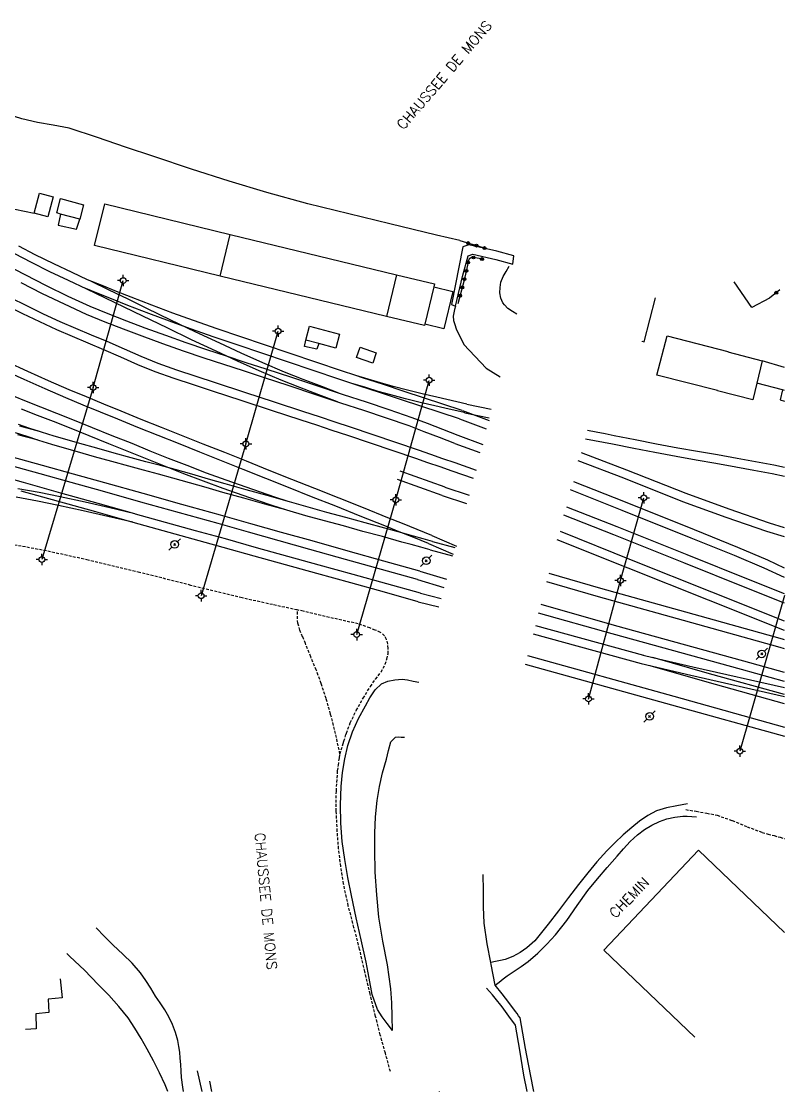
# Model space of a CAD drawing. Header units: millimetres. Extents: x 137000 to 138000, y 128000 to 128451.
# Drawn here: x 137866.4 to 138000, y 128000 to 128187.4 of the extents above; entities that cross this region are included whole.
import ezdxf

# ---------------------------------------------------------------- set-up
doc = ezdxf.new("R2010")
doc.units = ezdxf.units.MM
doc.linetypes.add('DASHED', pattern=[0.75, 0.5, -0.25])
doc.layers.get('0').update_dxf_attribs({"linetype": 'CONTINUOUS'})
for name, color, linetype in [('W0006', 2, 'CONTINUOUS'), ('W0010', 4, 'CONTINUOUS'), ('W0014', 7, 'CONTINUOUS'), ('W0017', 7, 'CONTINUOUS'), ('W0051', 7, 'CONTINUOUS'), ('W0070', 7, 'DASHED'), ('W0071', 7, 'CONTINUOUS'), ('W0104', 1, 'CONTINUOUS'), ('W0105', 7, 'CONTINUOUS'), ('W0211', 2, 'CONTINUOUS'), ('W0214', 2, 'CONTINUOUS'), ('W0323', 7, 'CONTINUOUS'), ('W0473', 7, 'CONTINUOUS'), ('W0610', 7, 'CONTINUOUS'), ('W0611', 7, 'CONTINUOUS'), ('W0700', 7, 'CONTINUOUS'), ('W0989', 7, 'CONTINUOUS')]:
    doc.layers.add(name, color=color, linetype=linetype)
doc.styles.get("Standard").update_dxf_attribs({"font": 'romans.shx', "width": 0.85})

# ---------------------------------------------------------------- blocks, each defined once
blk = doc.blocks.new('T610')
for p, q in [((-0.500001, 0), (-1.000002, 0)), ((0, 0.500001), (0, 1.000002)), ((0.500001, 0), (1.000002, 0)), ((0, -0.500001), (0, -1.000002))]:
    blk.add_line(p, q)
blk.add_ellipse((0, 0), major_axis=(-0.353554, 0.353554), ratio=1, start_param=3.926990817, end_param=10.2101761242)
blk = doc.blocks.new('T473')
for p, q in [((-0.166667, 0.166667), (0.166667, -0.166667)), ((-0.166667, -0.166667), (0.166667, 0.166667)), ((0.500001, 0.500001), (1.000002, 1.000002)), ((-1.000002, -1.000002), (-0.500001, -0.500001))]:
    blk.add_line(p, q)
blk.add_ellipse((0, 0), major_axis=(0.471405, 0.471405), ratio=1, start_param=5.4977871438, end_param=11.780972451)
blk = doc.blocks.new('t323o')
at = {"color": 0, "linetype": 'Continuous'}
for radius in [0.25, 0.15]:
    blk.add_circle((0, 0), radius, dxfattribs=at)

msp = doc.modelspace()

# ---------------------------------------------------------------- linework, layer by layer
at = {"layer": 'W0006'}
msp.add_lwpolyline([(137873.18, 128019.74), (137873.52, 128016.44), (137871.08, 128016.2), (137871.22, 128013.88), (137868.95, 128013.6), (137869, 128011.01), (137867.13, 128010.85)], dxfattribs=at)
at = {"layer": 'W0010'}
msp.add_lwpolyline([(137975, 128131.39), (137975, 128131.39), (137975.39, 128131.31), (137977.39, 128138.98)], dxfattribs=at)
at = {"layer": 'W0014'}
for points in [[(137949.36, 128018.65), (137948.64, 128022.27), (137948.58, 128022.61), (137947.93, 128025.88), (137947.42, 128029.51), (137947.28, 128032.35), (137947.27, 128035.19), (137947.25, 128038.03)], [(137954.92, 128000), (137954.38, 128002.9), (137953.65, 128007.26), (137952.92, 128011.62), (137951.75, 128013.23), (137950.58, 128014.83), (137949.35, 128016.39), (137948.85, 128016.97), (137948.34, 128017.54), (137947.83, 128018.12)], [(137956.1, 128000), (137956.04, 128000.29), (137955.15, 128004.83), (137954.66, 128007.52), (137954.19, 128010.21), (137953.73, 128012.91), (137953.44, 128013.29), (137953.16, 128013.67), (137952.88, 128014.05), (137951.71, 128015.59), (137950.54, 128017.12), (137949.36, 128018.65)]]:
    msp.add_lwpolyline(points, dxfattribs=at)
at = {"layer": 'W0017'}
for points in [[(137863.58, 128154.87), (137868.64, 128153.85)], [(137997.38, 128138.96), (137994.27, 128137.3), (137991.2, 128141.79)], [(137942.41, 128137.55), (137942.24, 128136.96), (137942.07, 128136.38), (137941.98, 128135.8), (137942.05, 128135.06), (137942.27, 128134.32), (137942.48, 128133.58)], [(137942.48, 128133.58), (137943.83, 128130.82), (137947.74, 128126.66), (137950.2, 128125.15)], [(137892.05, 128000), (137891.58, 128001.19), (137890.6, 128003.3), (137889.53, 128005.37), (137888.41, 128007.41), (137887.36, 128009.28), (137886.27, 128011.13), (137885.08, 128012.9), (137883.45, 128014.93), (137881.68, 128016.86), (137879.86, 128018.74), (137877.42, 128021.24), (137874.9, 128023.66), (137874.34, 128024.18)]]:
    msp.add_lwpolyline(points, dxfattribs=at)
at = {"layer": 'W0051'}
msp.add_lwpolyline([(137939.61, 128000), (137939.58, 128000.1)], dxfattribs=at)
at = {"layer": 'W0070'}
for points in [[(137922.16, 128059.11), (137922.39, 128059.84), (137922.73, 128060.94), (137922.85, 128061.34), (137923.24, 128062.6), (137923.3, 128062.78), (137923.97, 128064.57), (137925.02, 128066.76), (137926.23, 128068.88), (137927.5, 128070.96), (137928.41, 128072.23), (137929.35, 128073.48), (137930.07, 128074.83), (137930.37, 128075.74), (137930.58, 128076.68), (137930.63, 128077.62), (137930.53, 128078.4), (137930.32, 128079.18), (137929.98, 128079.84), (137929.27, 128080.42), (137928.35, 128080.82), (137927.42, 128081.19), (137925.36, 128081.9), (137923.21, 128082.39), (137921.05, 128082.87), (137915.73, 128084.12), (137914.7, 128084.34), (137910.38, 128085.27), (137905.03, 128086.45), (137896.05, 128088.65), (137887.08, 128090.93), (137878.09, 128093.07), (137874.44, 128093.88), (137870.78, 128094.67), (137867.11, 128095.37), (137863.09, 128096)], [(137922.16, 128059.11), (137921.85, 128060.54), (137921.55, 128061.98), (137921.22, 128063.4), (137920.52, 128066.12), (137919.74, 128068.82), (137918.88, 128071.49), (137918, 128073.83), (137917.05, 128076.14), (137916.12, 128078.46), (137915.63, 128079.63), (137915.14, 128080.81), (137914.8, 128082.02), (137914.73, 128082.78), (137914.72, 128083.56), (137914.7, 128084.34)], [(137930.99, 128003.53), (137930.41, 128005.65), (137930.11, 128006.74), (137929.23, 128009.95), (137928.39, 128013.17), (137927.44, 128017.08), (137926.53, 128021.01), (137925.61, 128024.93), (137924.62, 128028.74), (137923.62, 128032.55), (137922.79, 128036.38), (137922.31, 128039.44), (137921.93, 128042.51), (137921.68, 128045.6), (137921.52, 128049.12), (137921.53, 128052.66), (137921.76, 128056.18), (137921.88, 128057.16), (137922.02, 128058.13), (137922.07, 128058.46), (137922.16, 128059.11)], [(137982.69, 128049.38), (137984.53, 128049.08), (137986.37, 128048.77), (137988.18, 128048.38), (137990.83, 128047.48), (137993.43, 128046.37), (137996.07, 128045.39), (137997.11, 128045.1), (137998.15, 128044.83), (137999.2, 128044.54), (138000, 128044.3)]]:
    msp.add_lwpolyline(points, dxfattribs=at)
at = {"layer": 'W0071'}
for points in [[(137983, 128050.41), (137981.16, 128050.06), (137979.31, 128049.71), (137977.55, 128049.15), (137976.05, 128048.33), (137974.62, 128047.33), (137973.24, 128046.26), (137971.72, 128044.97), (137970.27, 128043.58), (137968.87, 128042.15), (137967.16, 128040.26), (137965.54, 128038.29), (137963.94, 128036.29), (137962.15, 128033.97), (137960.41, 128031.63), (137958.59, 128029.33), (137957.43, 128027.86), (137956.25, 128026.41), (137954.9, 128025.16), (137953.71, 128024.36), (137952.42, 128023.68), (137951.08, 128023.15), (137950.26, 128022.93), (137949.42, 128022.77), (137948.58, 128022.61)], [(137949.36, 128018.65), (137950.05, 128019.19), (137950.73, 128019.72), (137951.42, 128020.25), (137952.65, 128021.1), (137953.91, 128021.93), (137955.12, 128022.8), (137956.79, 128024.26), (137958.37, 128025.82), (137959.88, 128027.46), (137961.86, 128029.96), (137963.68, 128032.6), (137965.57, 128035.19), (137967.23, 128037.23), (137968.93, 128039.24), (137970.68, 128041.21), (137971.82, 128042.52), (137972.98, 128043.82), (137974.25, 128044.99), (137975.45, 128045.87), (137976.74, 128046.65), (137978.08, 128047.28), (137979.4, 128047.74), (137980.77, 128048.07), (137982.16, 128048.23), (137982.96, 128048.23), (137983.78, 128048.18), (137984.59, 128048.12)], [(137897.19, 128003.63), (137897.99, 128000)], [(137899.75, 128000), (137899.37, 128001.85)]]:
    msp.add_lwpolyline(points, dxfattribs=at)
at = {"layer": 'W0104'}
for points in [[(137868.64, 128153.85), (137869.57, 128157.31), (137871.95, 128156.67), (137871.02, 128153.21)], [(137872.59, 128153.86), (137873.25, 128156.37), (137877.29, 128155.3), (137876.63, 128152.79), (137873.27, 128153.68)], [(137901.19, 128142.77), (137902.96, 128150.08), (137932.06, 128143.01), (137930.29, 128135.71)], [(137916.21, 128131.59), (137916.86, 128134.02), (137922.07, 128132.63), (137921.42, 128130.19), (137918.47, 128130.98)], [(137925.07, 128128.53), (137925.69, 128130.34), (137928.52, 128129.37), (137927.9, 128127.56)]]:
    msp.add_lwpolyline(points, close=True, dxfattribs=at)
for points in [[(137901.19, 128142.77), (137879.2, 128148.15), (137880.98, 128155.45), (137902.96, 128150.08)], [(137873.27, 128153.68), (137872.85, 128151.74), (137876.05, 128151.04), (137876.63, 128152.79)], [(137932.06, 128143.01), (137938.71, 128141.45), (137938.58, 128140.92), (137937.04, 128134.38), (137936.98, 128134.13), (137930.29, 128135.71)], [(137938.58, 128140.92), (137941.94, 128140.1), (137940.34, 128133.57), (137937.04, 128134.38)], [(137918.47, 128130.98), (137918.11, 128130.02), (137915.98, 128130.45), (137916.21, 128131.59)], [(137988.24, 128122.76), (137977.65, 128125.45), (137979.45, 128132.35), (137990.09, 128129.58), (137990.08, 128129.55), (137996.05, 128127.99)], [(137996.05, 128127.99), (137995.12, 128124.08), (137994.43, 128121.16)], [(138000, 128126.78), (137996.05, 128127.99)], [(138000, 128122.78), (137999.63, 128122.88), (137995.12, 128124.08)], [(137994.43, 128121.16), (137988.23, 128122.73), (137988.24, 128122.76)], [(137999.63, 128122.88), (137999.2, 128121.13), (138000, 128120.93)], [(137968.37, 128024.76), (137984.92, 128042.28), (138000, 128027.85)], [(137984.29, 128009.53), (137968.37, 128024.76)]]:
    msp.add_lwpolyline(points, dxfattribs=at)
at = {"layer": 'W0105'}
msp.add_lwpolyline([(137942.41, 128137.55), (137943.61, 128142.76), (137944.6, 128146.35), (137945.43, 128146.65), (137949.46, 128145.71), (137952.41, 128144.9), (137952.6, 128146.38), (137949.6, 128147.16), (137944.75, 128148.29), (137943.69, 128147.92), (137941.71, 128137.82)], close=True, dxfattribs=at)
at = {"layer": 'W0211'}
for points in [[(137874.74, 128168.74), (137871.98, 128169.23), (137869.21, 128169.71), (137866.48, 128170.34), (137863.71, 128171.23), (137860.99, 128172.28), (137858.26, 128173.31), (137854.58, 128174.49), (137850.9, 128175.65), (137850.04, 128176)], [(137943.17, 128149.02), (137939.07, 128149.99), (137934.98, 128150.96), (137930.89, 128151.94), (137923.7, 128153.69), (137916.52, 128155.49), (137909.38, 128157.43), (137902.75, 128159.43), (137896.16, 128161.56), (137889.58, 128163.73), (137884.63, 128165.38), (137879.69, 128167.06), (137874.74, 128168.74)], [(137953.13, 128136.13), (137952.36, 128136.63), (137951.58, 128137.13), (137950.95, 128137.75), (137950.7, 128138.13), (137950.49, 128138.54), (137950.32, 128138.97), (137950.16, 128139.88), (137950.19, 128140.83), (137950.35, 128141.76), (137950.72, 128142.71), (137951.25, 128143.63), (137951.78, 128144.55)], [(137931.36, 128010.69), (137931.29, 128013.13), (137931.22, 128015.56), (137931.08, 128017.99), (137930.48, 128022.18), (137929.65, 128026.35), (137928.98, 128030.53), (137928.59, 128034.48), (137928.34, 128038.45), (137928.26, 128042.41), (137928.29, 128045.26), (137928.41, 128048.12), (137928.7, 128050.95), (137929.1, 128053.4), (137929.63, 128055.84), (137930.33, 128058.22), (137930.67, 128059.74), (137931.07, 128061.24), (137931.88, 128062.09), (137932.36, 128062.14), (137932.9, 128062.09), (137933.44, 128062.04)], [(137894.76, 128000), (137894.63, 128000.77), (137894.42, 128002.46), (137894.34, 128003.59), (137894.29, 128004.72), (137894.21, 128005.85), (137894.11, 128006.89), (137893.97, 128007.92), (137893.78, 128008.93), (137893.37, 128010.36), (137892.84, 128011.75), (137892.22, 128013.1), (137891.51, 128014.34), (137890.7, 128015.54), (137889.9, 128016.74), (137889.05, 128018.11), (137888.19, 128019.48), (137887.26, 128020.79), (137885.76, 128022.49), (137884.13, 128024.07), (137882.48, 128025.64), (137880.96, 128027.17), (137879.48, 128028.65)]]:
    msp.add_lwpolyline(points, dxfattribs=at)
at = {"layer": 'W0214'}
msp.add_lwpolyline([(137931.36, 128010.69), (137930.45, 128011.9), (137929.53, 128013.12), (137928.73, 128014.38), (137927.78, 128017.02), (137927.27, 128019.85), (137926.76, 128022.69), (137925.86, 128026.56), (137924.99, 128030.43), (137924.18, 128034.32), (137923.56, 128037.47), (137922.99, 128040.62), (137922.57, 128043.8), (137922.33, 128047.01), (137922.25, 128050.23), (137922.39, 128053.45), (137922.63, 128055.86), (137922.99, 128058.26), (137923.55, 128060.61), (137924.37, 128063), (137925.39, 128065.33), (137926.61, 128067.55), (137927.42, 128068.98), (137928.3, 128070.36), (137929.41, 128071.4), (137930.53, 128071.87), (137931.78, 128072.12), (137933.04, 128072.2), (137934.01, 128072.1), (137934.98, 128071.88), (137935.96, 128071.67)], dxfattribs=at)
at = {"layer": 'W0323'}
for points in [[(137943.17, 128149.02), (137947.81, 128147.62), (137947.81, 128147.62), (137947.81, 128147.62)], [(137947.39, 128145.72), (137947.39, 128145.72), (137947.39, 128145.72), (137947.39, 128145.72), (137945.29, 128146.12), (137944.73, 128145.79), (137943.93, 128142.1), (137942.78, 128137.94)], [(137999.16, 128140.39), (137997.38, 128138.96)]]:
    msp.add_lwpolyline(points, dxfattribs=at)
at = {"layer": 'W0611'}
for points in [[(137878.96, 128123.3), (137884.23, 128142.02)], [(137905.7, 128113.43), (137911.33, 128133.15)], [(137925.1, 128080.04), (137931.97, 128103.61), (137937.77, 128124.54)], [(137937.77, 128124.57), (137937.77, 128124.56)], [(137878.96, 128123.3), (137869.96, 128093.16)], [(137905.7, 128113.43), (137897.86, 128086.83)], [(137965.66, 128068.75), (137971.28, 128089.48), (137975.37, 128103.97)], [(138000, 128086.85), (137992.17, 128059.62)]]:
    msp.add_lwpolyline(points, dxfattribs=at)
at = {"layer": 'W0700'}
for points in [[(137921.73, 128120.77), (137918.45, 128122.02), (137915.16, 128123.27), (137911.87, 128124.58), (137908.04, 128126.22), (137904.24, 128127.92), (137900.47, 128129.65), (137896.18, 128131.66), (137891.92, 128133.72), (137887.66, 128135.78), (137884.39, 128137.36), (137881.13, 128138.95), (137877.87, 128140.52), (137874.63, 128142.05), (137871.38, 128143.58), (137868.14, 128145.18), (137865.25, 128146.7)], [(137922.28, 128122.2), (137919, 128123.45), (137915.72, 128124.7), (137912.46, 128126), (137908.65, 128127.62), (137904.88, 128129.31), (137901.11, 128131.04), (137896.84, 128133.04), (137892.58, 128135.1), (137888.33, 128137.15), (137885.06, 128138.74), (137881.79, 128140.32), (137878.53, 128141.9), (137877.97, 128142.16), (137875.29, 128143.43), (137872.05, 128144.96), (137868.83, 128146.55), (137865.97, 128148.05)], [(137942.84, 128114.92), (137940.16, 128115.95), (137937.47, 128116.99), (137934.78, 128118), (137930.8, 128119.39), (137926.8, 128120.71), (137922.79, 128122.03), (137922.28, 128122.2), (137918.27, 128123.54), (137913.75, 128125.03), (137909.23, 128126.52), (137905.77, 128127.64), (137902.32, 128128.76), (137898.87, 128129.9), (137895.26, 128131.13), (137891.66, 128132.39), (137888.08, 128133.69), (137884.83, 128134.91), (137881.61, 128136.18), (137878.41, 128137.51), (137874.58, 128139.25), (137870.79, 128141.1), (137867.04, 128143.01), (137863.81, 128144.71)], [(137942.29, 128113.49), (137939.61, 128114.53), (137936.93, 128115.56), (137934.26, 128116.56), (137930.31, 128117.94), (137926.32, 128119.26), (137922.31, 128120.58), (137917.79, 128122.09), (137913.27, 128123.58), (137908.75, 128125.07), (137905.3, 128126.19), (137901.84, 128127.31), (137898.38, 128128.45), (137894.76, 128129.69), (137891.14, 128130.95), (137887.55, 128132.26), (137884.29, 128133.49), (137881.04, 128134.76), (137877.8, 128136.11), (137873.93, 128137.87), (137870.11, 128139.73), (137866.34, 128141.65)], [(137943.09, 128117.82), (137939.7, 128118.93), (137936.32, 128120.04), (137932.93, 128121.16), (137929.28, 128122.36), (137925.62, 128123.56), (137921.97, 128124.77), (137917.47, 128126.28), (137912.97, 128127.8), (137908.48, 128129.33), (137904.33, 128130.72), (137900.17, 128132.12), (137896.02, 128133.57), (137892.35, 128134.91), (137888.69, 128136.27), (137885.05, 128137.68), (137882.49, 128138.69), (137879.94, 128139.72), (137877.4, 128140.74)], [(137943.56, 128119.27), (137940.18, 128120.38), (137936.79, 128121.49), (137933.41, 128122.61), (137929.76, 128123.81), (137926.1, 128125.01), (137924.94, 128125.4), (137922.45, 128126.22), (137917.95, 128127.73), (137913.46, 128129.25), (137908.97, 128130.78), (137904.82, 128132.17), (137900.67, 128133.57), (137896.53, 128135.01), (137892.88, 128136.34), (137889.24, 128137.71), (137885.61, 128139.1), (137883.06, 128140.11), (137880.52, 128141.14), (137877.97, 128142.16)], [(137864.3, 128139.1), (137867.4, 128137.59), (137870.21, 128136.22), (137873.15, 128134.85), (137875.86, 128133.68), (137878.61, 128132.54), (137881.38, 128131.39), (137884.37, 128130.07), (137887.33, 128128.76), (137890.29, 128127.55), (137893.57, 128126.38), (137896.92, 128125.29), (137900.29, 128124.2), (137905.45, 128122.49), (137910.62, 128120.8), (137915.79, 128119.1), (137918.51, 128118.21), (137921.24, 128117.3), (137923.96, 128116.4), (137927.93, 128115.06), (137931.9, 128113.72), (137935.86, 128112.37), (137938, 128111.63), (137940.13, 128110.89), (137942.27, 128110.16)], [(137863.64, 128137.73), (137866.59, 128136.28), (137869.55, 128134.84), (137872.53, 128133.45), (137875.26, 128132.27), (137878.02, 128131.13), (137880.77, 128129.98), (137883.76, 128128.67), (137886.73, 128127.35), (137889.74, 128126.12), (137893.08, 128124.93), (137896.44, 128123.83), (137899.81, 128122.74), (137904.98, 128121.04), (137910.14, 128119.35), (137915.31, 128117.65), (137918.03, 128116.75), (137920.76, 128115.85), (137923.48, 128114.95), (137927.44, 128113.61), (137931.4, 128112.27), (137935.36, 128110.92), (137937.5, 128110.18), (137939.63, 128109.45), (137941.77, 128108.71)], [(137894.45, 128114.91), (137890.91, 128116.32), (137887.37, 128117.72), (137883.84, 128119.15), (137880.81, 128120.38), (137877.79, 128121.64), (137874.77, 128122.91), (137871.14, 128124.48), (137867.53, 128126.08), (137863.94, 128127.73)], [(137893.89, 128113.49), (137890.35, 128114.9), (137886.8, 128116.3), (137883.26, 128117.73), (137880.23, 128118.97), (137877.2, 128120.23), (137874.17, 128121.5), (137870.53, 128123.08), (137866.9, 128124.68), (137863.29, 128126.34)], [(137944.03, 128118.88), (137943.92, 128118.91), (137940.53, 128119.69), (137938.77, 128120.1), (137936.21, 128120.7), (137933.63, 128121.33), (137931.05, 128122), (137928.85, 128122.62), (137926.67, 128123.28), (137924.5, 128123.93)], [(137944.37, 128120.37), (137942.62, 128120.77), (137940.87, 128121.18), (137939.12, 128121.59), (137936.56, 128122.19), (137934, 128122.81), (137931.45, 128123.47), (137929.27, 128124.09), (137927.11, 128124.75), (137924.94, 128125.4)], [(137866.98, 128120.95), (137863.62, 128122.36)], [(137938.37, 128096.33), (137936.71, 128096.79), (137935.06, 128097.25), (137933.41, 128097.71), (137930, 128098.65), (137926.58, 128099.58), (137923.17, 128100.52), (137919.88, 128101.42), (137916.6, 128102.32), (137913.33, 128103.29), (137913.12, 128103.35), (137910.78, 128104.1), (137908.25, 128104.95), (137905.72, 128105.83), (137902.26, 128107.05), (137898.82, 128108.32), (137895.39, 128109.62), (137892.17, 128110.88), (137888.96, 128112.17), (137885.76, 128113.47), (137882.3, 128114.86), (137878.85, 128116.25), (137875.39, 128117.63), (137872.59, 128118.74), (137869.78, 128119.84), (137866.98, 128120.95)], [(137944.35, 128120.38), (137948.61, 128119.48)], [(137937.95, 128094.85), (137936.3, 128095.32), (137934.65, 128095.78), (137933, 128096.24), (137929.59, 128097.18), (137926.18, 128098.11), (137922.77, 128099.05), (137919.48, 128099.94), (137916.18, 128100.85), (137912.88, 128101.82), (137910.3, 128102.65), (137907.75, 128103.51), (137905.21, 128104.38), (137901.74, 128105.61), (137898.29, 128106.88), (137894.84, 128108.19), (137891.61, 128109.46), (137888.39, 128110.76), (137885.19, 128112.05), (137881.73, 128113.44), (137878.28, 128114.83), (137874.83, 128116.21), (137872.03, 128117.32), (137869.22, 128118.42), (137866.42, 128119.53)], [(137943.61, 128119.25), (137948.31, 128117.52)], [(137944.03, 128118.88), (137948.29, 128117.98)], [(137913.12, 128103.35), (137909.44, 128104.37), (137905.76, 128105.39), (137902.08, 128106.41), (137899.17, 128107.25), (137896.26, 128108.1), (137893.34, 128108.93), (137890.76, 128109.62), (137888.18, 128110.3), (137885.6, 128110.99), (137882.61, 128111.81), (137879.63, 128112.65), (137876.65, 128113.49), (137874.4, 128114.15), (137872.15, 128114.8), (137869.91, 128115.49), (137869.55, 128115.61), (137867.89, 128116.14), (137865.86, 128116.82)], [(137869.55, 128115.61), (137866.15, 128116.51)], [(137943.09, 128117.82), (137947.78, 128116.09)], [(137912.71, 128101.88), (137909.03, 128102.89), (137905.35, 128103.91), (137901.66, 128104.94), (137898.74, 128105.78), (137895.84, 128106.63), (137892.93, 128107.45), (137890.37, 128108.14), (137887.79, 128108.82), (137885.2, 128109.51), (137882.2, 128110.34), (137879.21, 128111.17), (137876.23, 128112.02), (137873.97, 128112.68), (137871.71, 128113.34), (137869.45, 128114.03), (137867.41, 128114.69), (137865.37, 128115.37)], [(137869.16, 128114.13), (137865.76, 128115.03)], [(137938.23, 128097.38), (137935.67, 128098.42), (137933.12, 128099.46), (137930.56, 128100.5), (137926.29, 128102.21), (137922.02, 128103.91), (137917.74, 128105.61), (137913.75, 128107.2), (137909.76, 128108.79), (137905.78, 128110.38), (137902, 128111.89), (137898.23, 128113.4), (137894.45, 128114.91)], [(137942.82, 128114.93), (137947.19, 128113.33)], [(138000, 128109.29), (137998.11, 128109.67), (137994.92, 128110.28), (137991.72, 128110.87), (137988.25, 128111.49), (137984.77, 128112.08), (137981.3, 128112.7), (137977.58, 128113.4), (137973.87, 128114.13), (137970.15, 128114.86), (137968.59, 128115.16), (137967.03, 128115.47), (137965.47, 128115.77)], [(137937.65, 128095.96), (137935.09, 128097.01), (137932.54, 128098.05), (137929.99, 128099.09), (137925.72, 128100.79), (137921.45, 128102.49), (137917.17, 128104.18), (137913.18, 128105.78), (137909.2, 128107.37), (137905.21, 128108.96), (137901.43, 128110.47), (137897.66, 128111.98), (137893.88, 128113.49)], [(137942.29, 128113.49), (137946.67, 128111.89)], [(138000, 128107.73), (137997.81, 128108.17), (137994.63, 128108.78), (137991.45, 128109.37), (137987.99, 128109.98), (137984.51, 128110.58), (137981.03, 128111.19), (137977.3, 128111.9), (137973.58, 128112.63), (137969.86, 128113.36), (137968.3, 128113.66), (137966.74, 128113.96), (137965.17, 128114.27)], [(137936.15, 128091.13), (137929.86, 128092.9), (137923.58, 128094.66), (137917.29, 128096.43), (137911.94, 128097.93), (137906.59, 128099.44), (137901.25, 128100.94), (137894.49, 128102.83), (137887.74, 128104.71), (137880.99, 128106.59), (137875.53, 128108.12), (137870.07, 128109.64), (137864.61, 128111.17)], [(138000, 128098.74), (137997.37, 128099.53), (137990.29, 128101.97), (137982.75, 128104.73), (137972.41, 128108.84), (137964.43, 128111.87)], [(137935.73, 128089.66), (137929.45, 128091.42), (137923.16, 128093.19), (137916.88, 128094.95), (137911.53, 128096.46), (137906.18, 128097.97), (137900.83, 128099.47), (137894.08, 128101.35), (137887.33, 128103.24), (137880.58, 128105.12), (137875.12, 128106.64), (137869.66, 128108.17), (137864.2, 128109.69)], [(137942.28, 128110.15), (137945.98, 128108.85)], [(138000, 128097.14), (137996.9, 128098.07), (137989.77, 128100.53), (137982.2, 128103.3), (137971.86, 128107.41), (137963.89, 128110.44)], [(137936.29, 128087.26), (137930.37, 128088.91), (137924.45, 128090.56), (137918.53, 128092.21), (137913.06, 128093.73), (137907.58, 128095.25), (137902.11, 128096.77), (137896.87, 128098.22), (137891.63, 128099.68), (137886.4, 128101.14), (137886.24, 128101.18), (137879.85, 128102.98), (137873.3, 128104.82), (137866.75, 128106.65), (137861.71, 128108.05)], [(137940.07, 128104.4), (137932.21, 128107.18)], [(137940.58, 128105.85), (137932.72, 128108.62)], [(137941.77, 128108.71), (137945.47, 128107.41)], [(137886.24, 128101.18), (137881.9, 128102.2), (137877.56, 128103.21), (137873.2, 128104.16), (137869.48, 128104.89), (137865.75, 128105.57)], [(137935.88, 128085.79), (137929.96, 128087.44), (137924.04, 128089.09), (137918.12, 128090.73), (137912.65, 128092.25), (137907.17, 128093.77), (137901.7, 128095.29), (137896.46, 128096.75), (137891.22, 128098.21), (137885.99, 128099.67), (137879.43, 128101.5), (137872.89, 128103.34), (137866.34, 128105.17)], [(137940.55, 128105.85), (137944.78, 128104.44)], [(138000, 128090), (137996.42, 128091.64), (137991.24, 128093.88), (137983.64, 128096.93), (137971.58, 128101.77), (137962.52, 128105.37)], [(138000, 128091.68), (137997.04, 128093.04), (137991.83, 128095.29), (137984.21, 128098.35), (137972.15, 128103.19), (137963.08, 128106.79)], [(137885.9, 128099.69), (137881.55, 128100.71), (137877.22, 128101.72), (137872.89, 128102.66), (137869.2, 128103.38), (137865.48, 128104.07)], [(137940.07, 128104.4), (137944.29, 128102.99)], [(138000, 128087.18), (137993.97, 128089.58), (137982.92, 128094.02), (137970.67, 128098.92), (137961.9, 128102.37)], [(138000, 128085.53), (137993.4, 128088.16), (137982.35, 128092.6), (137970.11, 128097.5), (137961.34, 128100.94)], [(138000, 128082.38), (137987.24, 128087.46), (137973.18, 128093.06), (137960.76, 128098.07)], [(137937.65, 128095.96), (137941.96, 128094.13)], [(137938.24, 128097.37), (137942.56, 128095.54)], [(137938.35, 128096.33), (137942.27, 128095.28)], [(138000, 128080.73), (137986.67, 128086.04), (137972.61, 128091.64), (137960.19, 128096.65)], [(137937.95, 128094.85), (137941.88, 128093.8)], [(137936.17, 128091.12), (137940.81, 128089.74)], [(138000, 128079.13), (137999.64, 128079.23), (137985.23, 128083.27), (137967.85, 128088.12), (137958.81, 128090.73)], [(137935.73, 128089.66), (137940.37, 128088.27)], [(138000, 128077.54), (137999.23, 128077.75), (137984.82, 128081.79), (137967.43, 128086.64), (137958.39, 128089.26)], [(137936.25, 128087.27), (137939.88, 128086.35)], [(137935.88, 128085.79), (137939.5, 128084.87)], [(138000, 128073.4), (137992.88, 128075.39), (137970.23, 128081.64), (137957.36, 128085.27)], [(138000, 128071.81), (137992.47, 128073.91), (137969.82, 128080.16), (137956.94, 128083.8)], [(137956.41, 128081.65), (137975.32, 128076.41)], [(137956.01, 128080.18), (137974.91, 128074.94)], [(137955.01, 128076.35), (137980.61, 128069.22), (138000, 128063.82)], [(137975.26, 128076.43), (137976.91, 128076.04), (137983.95, 128074.4), (138000, 128070.76)], [(138000, 128069.52), (137986.86, 128073.18), (137976.91, 128076.04)], [(137954.6, 128074.87), (137980.2, 128067.74), (138000, 128062.23)], [(137974.91, 128074.94), (137983.6, 128072.9), (138000, 128069.19)], [(138000, 128067.93), (137986.44, 128071.71), (137976.49, 128074.57)]]:
    msp.add_lwpolyline(points, dxfattribs=at)

# ---------------------------------------------------------------- block references
at = {"layer": 'W0323'}
for p, rotation in [((137944.6, 128148.59), 343.1436544642394), ((137946.04, 128148.15), 343.1436544642394), ((137945.55, 128146.07), 169.3031975285423), ((137947.47, 128147.72), 343.1436544642394), ((137944.61, 128145.21), 257.7790806680786), ((137947.02, 128145.79), 169.3031975285423), ((137943.97, 128142.28), 257.7790806680786), ((137944.29, 128143.74), 257.7790806680786), ((137943.58, 128140.83), 254.5632788004042), ((137943.18, 128139.38), 254.5632788004042), ((137998.55, 128139.9), 218.6421443620586)]:
    msp.add_blockref('t323o', p, dxfattribs=dict(at, rotation=rotation))
at = {"layer": 'W0473', "rotation": 359.9999899820874}
for p in [(137893.23, 128095.82), (137937.27, 128092.96), (137996, 128076.65), (137976.37, 128065.7)]:
    msp.add_blockref('T473', p, dxfattribs=at)
at = {"layer": 'W0610', "rotation": 359.9999899820874}
for p in [(137884.23, 128142.02), (137911.34, 128133.18), (137878.96, 128123.3), (137937.77, 128124.58), (137905.71, 128113.43), (137931.96, 128103.63), (137975.37, 128103.99), (137869.97, 128093.17), (137971.28, 128089.51), (137897.86, 128086.84), (137925.09, 128080.02), (137965.67, 128068.76), (137992.17, 128059.61)]:
    msp.add_blockref('T610', p, dxfattribs=at)

# ---------------------------------------------------------------- texts
at = {"layer": 'W0989'}
for s, rotation, p in [('CHAUSSEE DE MONS', 49.5162, (137933.27, 128168.29)), ('CHAUSSEE DE MONS', 275.1817, (137907.24, 128045.25)), ('CHEMIN', 45.7539, (137970.39, 128030.24))]:
    msp.add_text(s, height=1.75, rotation=rotation, dxfattribs=at).set_placement(p)

doc.saveas('drawing.dxf')
